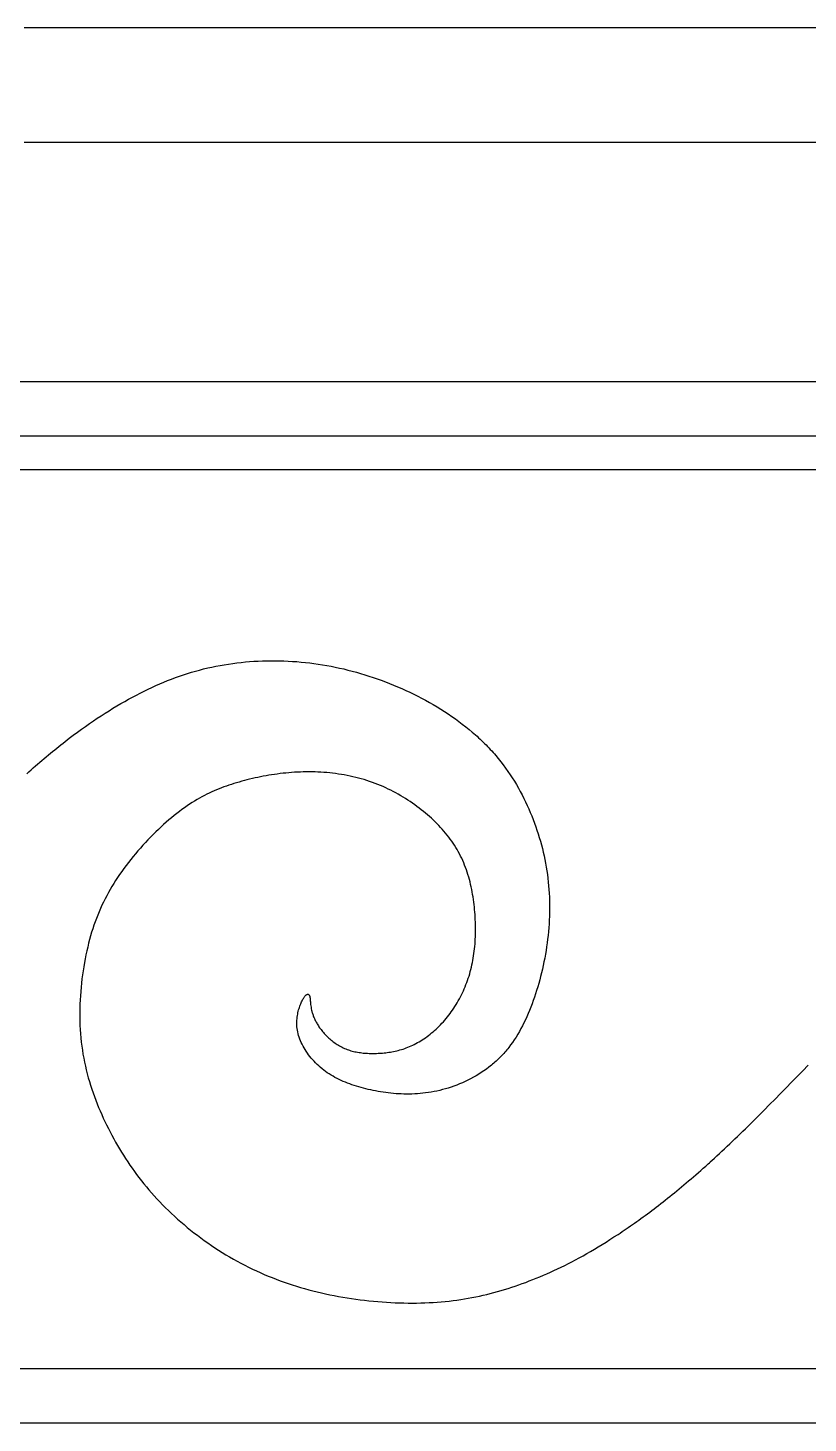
# Model space of a CAD drawing. Extents: x 0 to 279, y 0 to 212.
# Drawn here: x 75.15 to 99.52, y 62.2 to 105.77 of the extents above; entities that cross this region are included whole.
import ezdxf

# ---------------------------------------------------------------- set-up
doc = ezdxf.new("R2010")
doc.units = 0
doc.layers.add('LAYER_1', color=18, linetype='CONTINUOUS')

msp = doc.modelspace()

# ---------------------------------------------------------------- linework, layer by layer
at = {"layer": 'LAYER_1'}
for points in [[(100.155, 105.768), (99.464, 105.768), (98.769, 105.768), (98.069, 105.768), (97.367, 105.768), (96.66, 105.768), (95.95, 105.768), (95.237, 105.768), (94.521, 105.768), (93.801, 105.768), (93.078, 105.768), (92.352, 105.768), (91.623, 105.768), (90.891, 105.768), (90.157, 105.768), (88.68, 105.768), (87.194, 105.768), (85.698, 105.768), (84.195, 105.768), (82.683, 105.768), (81.165, 105.768), (79.641, 105.768), (78.111, 105.768), (76.578, 105.768), (75.04, 105.768)], [(75.04, 102.2), (76.578, 102.2), (78.111, 102.2), (79.641, 102.2), (81.165, 102.2), (82.683, 102.2), (84.195, 102.2), (85.698, 102.2), (87.194, 102.2), (88.68, 102.2), (90.157, 102.2), (90.891, 102.2), (91.623, 102.2), (92.352, 102.2), (93.078, 102.2), (93.801, 102.2), (94.521, 102.2), (95.237, 102.2), (95.95, 102.2), (96.66, 102.2), (97.367, 102.2), (98.069, 102.2), (98.769, 102.2), (99.464, 102.2), (100.155, 102.2)], [(73.754, 94.724), (75.283, 94.724), (76.808, 94.724), (78.329, 94.724), (79.845, 94.724), (81.354, 94.724), (82.857, 94.724), (84.352, 94.724), (85.839, 94.724), (87.317, 94.724), (88.785, 94.724), (89.516, 94.724), (90.243, 94.724), (90.968, 94.724), (91.69, 94.724), (92.408, 94.724), (93.124, 94.724), (93.836, 94.724), (94.546, 94.724), (95.252, 94.724), (95.954, 94.724), (96.653, 94.724), (97.348, 94.724), (98.039, 94.724), (98.727, 94.724), (99.41, 94.724), (100.09, 94.724)], [(100.09, 93.016), (99.41, 93.016), (98.727, 93.016), (98.039, 93.016), (97.348, 93.016), (96.653, 93.016), (95.954, 93.016), (95.252, 93.016), (94.546, 93.016), (93.836, 93.016), (93.124, 93.016), (92.408, 93.016), (91.69, 93.016), (90.968, 93.016), (90.243, 93.016), (89.516, 93.016), (88.785, 93.016), (87.317, 93.016), (85.839, 93.016), (84.352, 93.016), (82.857, 93.016), (81.354, 93.016), (79.845, 93.016), (78.329, 93.016), (76.808, 93.016), (75.283, 93.016), (73.754, 93.016)], [(2.052, 91.977), (133.179, 91.977)], [(75.114, 82.476), (75.183, 82.539), (75.252, 82.6), (75.321, 82.661), (75.389, 82.721), (75.457, 82.781), (75.525, 82.839), (75.592, 82.897), (75.659, 82.954), (75.726, 83.011), (75.792, 83.066), (75.859, 83.121), (75.925, 83.176), (75.99, 83.229), (76.056, 83.282), (76.121, 83.334), (76.186, 83.386), (76.25, 83.437), (76.315, 83.487), (76.379, 83.537), (76.443, 83.586), (76.57, 83.682), (76.697, 83.776), (76.822, 83.868), (76.947, 83.957), (77.072, 84.044), (77.196, 84.128), (77.319, 84.211), (77.442, 84.292), (77.565, 84.371), (77.687, 84.448), (77.81, 84.523), (77.931, 84.596), (78.053, 84.668), (78.175, 84.738), (78.296, 84.806), (78.418, 84.872), (78.539, 84.937), (78.661, 84.999), (78.782, 85.06), (78.904, 85.119), (79.026, 85.177), (79.148, 85.232), (79.27, 85.285), (79.393, 85.337), (79.516, 85.387), (79.639, 85.435), (79.762, 85.481), (79.886, 85.525), (80.011, 85.567), (80.135, 85.608), (80.261, 85.646), (80.387, 85.683), (80.513, 85.717), (80.641, 85.75), (80.769, 85.781), (80.897, 85.81), (81.026, 85.836), (81.156, 85.861), (81.286, 85.884), (81.417, 85.905), (81.548, 85.924), (81.68, 85.941), (81.812, 85.957), (81.945, 85.97), (82.078, 85.981), (82.211, 85.991), (82.344, 85.998), (82.478, 86.004), (82.612, 86.007), (82.746, 86.009), (82.88, 86.009), (83.014, 86.007), (83.148, 86.003), (83.282, 85.997), (83.417, 85.989), (83.551, 85.98), (83.685, 85.968), (83.819, 85.955), (83.953, 85.939), (84.086, 85.922), (84.22, 85.903), (84.353, 85.882), (84.486, 85.86), (84.619, 85.835), (84.752, 85.809), (84.884, 85.78), (85.016, 85.75), (85.148, 85.718), (85.279, 85.684), (85.41, 85.649), (85.541, 85.611), (85.672, 85.572), (85.802, 85.531), (85.931, 85.488), (86.061, 85.444), (86.19, 85.397), (86.318, 85.349), (86.446, 85.299), (86.573, 85.247), (86.7, 85.194), (86.827, 85.139), (86.953, 85.082), (87.078, 85.023), (87.203, 84.963), (87.327, 84.901), (87.449, 84.837), (87.571, 84.772), (87.692, 84.705), (87.812, 84.636), (87.931, 84.566), (88.048, 84.494), (88.164, 84.421), (88.278, 84.346), (88.391, 84.269), (88.502, 84.191), (88.612, 84.112), (88.72, 84.031), (88.825, 83.948), (88.929, 83.865), (89.031, 83.779), (89.131, 83.693), (89.18, 83.649), (89.228, 83.605), (89.276, 83.56), (89.323, 83.515), (89.37, 83.47), (89.416, 83.424), (89.461, 83.379), (89.506, 83.332), (89.55, 83.286), (89.594, 83.239), (89.637, 83.192), (89.679, 83.144), (89.721, 83.096), (89.763, 83.048), (89.843, 82.951), (89.922, 82.853), (89.998, 82.754), (90.072, 82.654), (90.143, 82.552), (90.213, 82.45), (90.28, 82.347), (90.345, 82.243), (90.409, 82.138), (90.47, 82.032), (90.529, 81.925), (90.586, 81.818), (90.641, 81.71), (90.694, 81.601), (90.745, 81.492), (90.794, 81.382), (90.842, 81.271), (90.887, 81.161), (90.931, 81.049), (90.973, 80.937), (91.014, 80.825), (91.052, 80.713), (91.089, 80.6), (91.124, 80.486), (91.158, 80.372), (91.189, 80.258), (91.219, 80.144), (91.247, 80.029), (91.273, 79.914), (91.297, 79.798), (91.32, 79.682), (91.34, 79.566), (91.359, 79.45), (91.376, 79.333), (91.391, 79.216), (91.405, 79.098), (91.416, 78.981), (91.426, 78.863), (91.434, 78.745), (91.44, 78.626), (91.444, 78.507), (91.446, 78.388), (91.446, 78.269), (91.445, 78.15), (91.441, 78.03), (91.436, 77.91), (91.429, 77.791), (91.421, 77.671), (91.41, 77.552), (91.398, 77.432), (91.385, 77.313), (91.369, 77.195), (91.352, 77.076), (91.334, 76.958), (91.314, 76.841), (91.293, 76.724), (91.27, 76.608), (91.246, 76.493), (91.221, 76.378), (91.194, 76.265), (91.166, 76.152), (91.136, 76.04), (91.106, 75.929), (91.074, 75.82), (91.041, 75.711), (91.007, 75.604), (90.972, 75.498), (90.936, 75.394), (90.898, 75.291), (90.859, 75.189), (90.819, 75.089), (90.778, 74.99), (90.736, 74.893), (90.692, 74.797), (90.646, 74.703), (90.6, 74.61), (90.551, 74.519), (90.502, 74.43), (90.45, 74.343), (90.397, 74.257), (90.343, 74.173), (90.287, 74.091), (90.229, 74.011), (90.169, 73.932), (90.139, 73.894), (90.108, 73.856), (90.076, 73.818), (90.045, 73.781), (90.012, 73.745), (89.98, 73.709), (89.946, 73.673), (89.913, 73.638), (89.879, 73.604), (89.844, 73.57), (89.809, 73.536), (89.773, 73.503), (89.737, 73.471), (89.701, 73.439), (89.664, 73.408), (89.626, 73.377), (89.588, 73.347), (89.55, 73.317), (89.473, 73.259), (89.394, 73.203), (89.313, 73.149), (89.232, 73.098), (89.149, 73.048), (89.065, 73), (88.98, 72.955), (88.895, 72.911), (88.808, 72.87), (88.721, 72.831), (88.634, 72.794), (88.546, 72.759), (88.457, 72.726), (88.369, 72.695), (88.28, 72.666), (88.191, 72.64), (88.102, 72.615), (88.014, 72.593), (87.925, 72.572), (87.837, 72.554), (87.75, 72.538), (87.662, 72.524), (87.575, 72.512), (87.489, 72.501), (87.403, 72.493), (87.317, 72.486), (87.232, 72.481), (87.147, 72.477), (87.063, 72.476), (86.979, 72.475), (86.896, 72.477), (86.813, 72.479), (86.73, 72.484), (86.649, 72.489), (86.567, 72.496), (86.486, 72.504), (86.406, 72.513), (86.326, 72.523), (86.247, 72.535), (86.168, 72.547), (86.09, 72.56), (86.012, 72.575), (85.935, 72.59), (85.859, 72.606), (85.783, 72.623), (85.708, 72.64), (85.634, 72.659), (85.56, 72.678), (85.487, 72.699), (85.415, 72.721), (85.344, 72.743), (85.273, 72.767), (85.203, 72.792), (85.135, 72.817), (85.067, 72.844), (85, 72.873), (84.934, 72.902), (84.87, 72.933), (84.806, 72.964), (84.743, 72.997), (84.682, 73.032), (84.621, 73.068), (84.562, 73.105), (84.504, 73.143), (84.447, 73.183), (84.392, 73.225), (84.338, 73.268), (84.285, 73.312), (84.234, 73.357), (84.184, 73.404), (84.135, 73.452), (84.089, 73.501), (84.043, 73.551), (84, 73.602), (83.958, 73.653), (83.918, 73.706), (83.88, 73.759), (83.843, 73.812), (83.809, 73.866), (83.776, 73.921), (83.746, 73.975), (83.717, 74.03), (83.691, 74.086), (83.667, 74.141), (83.645, 74.196), (83.625, 74.251), (83.608, 74.306), (83.593, 74.361), (83.58, 74.416), (83.57, 74.47), (83.562, 74.523), (83.556, 74.576), (83.553, 74.629), (83.551, 74.68), (83.552, 74.731), (83.554, 74.781), (83.558, 74.831), (83.563, 74.879), (83.57, 74.926), (83.578, 74.972), (83.587, 75.017), (83.597, 75.061), (83.608, 75.103), (83.62, 75.144), (83.633, 75.183), (83.646, 75.221), (83.659, 75.257), (83.673, 75.291), (83.687, 75.324), (83.701, 75.355), (83.715, 75.384), (83.729, 75.411), (83.742, 75.435), (83.755, 75.458), (83.768, 75.479), (83.781, 75.498), (83.793, 75.515), (83.804, 75.53), (83.816, 75.543), (83.827, 75.555), (83.837, 75.565), (83.848, 75.573), (83.857, 75.58), (83.867, 75.585), (83.876, 75.589), (83.884, 75.591), (83.893, 75.592), (83.9, 75.592), (83.908, 75.591), (83.914, 75.588), (83.921, 75.584), (83.927, 75.579), (83.932, 75.574), (83.937, 75.567), (83.942, 75.559), (83.946, 75.55), (83.95, 75.541), (83.953, 75.531), (83.956, 75.52), (83.959, 75.508), (83.961, 75.496), (83.963, 75.483), (83.965, 75.469), (83.966, 75.454), (83.968, 75.439), (83.969, 75.423), (83.972, 75.389), (83.975, 75.353), (83.978, 75.315), (83.982, 75.275), (83.987, 75.232), (83.994, 75.188), (83.998, 75.165), (84.002, 75.142), (84.012, 75.094), (84.018, 75.069), (84.025, 75.045), (84.032, 75.019), (84.039, 74.994), (84.048, 74.968), (84.057, 74.942), (84.066, 74.915), (84.077, 74.888), (84.088, 74.861), (84.1, 74.834), (84.112, 74.806), (84.126, 74.779), (84.14, 74.75), (84.155, 74.722), (84.171, 74.694), (84.187, 74.665), (84.205, 74.636), (84.224, 74.607), (84.243, 74.578), (84.263, 74.548), (84.285, 74.519), (84.307, 74.489), (84.331, 74.459), (84.355, 74.43), (84.38, 74.4), (84.406, 74.37), (84.433, 74.341), (84.461, 74.312), (84.49, 74.283), (84.519, 74.255), (84.549, 74.227), (84.58, 74.199), (84.612, 74.172), (84.644, 74.145), (84.678, 74.119), (84.711, 74.094), (84.746, 74.069), (84.781, 74.045), (84.816, 74.022), (84.852, 73.999), (84.889, 73.978), (84.926, 73.957), (84.964, 73.938), (85.002, 73.919), (85.041, 73.902), (85.08, 73.886), (85.119, 73.871), (85.16, 73.856), (85.2, 73.843), (85.241, 73.831), (85.282, 73.819), (85.324, 73.809), (85.366, 73.799), (85.408, 73.791), (85.451, 73.783), (85.495, 73.776), (85.538, 73.77), (85.582, 73.764), (85.626, 73.759), (85.671, 73.756), (85.716, 73.752), (85.761, 73.75), (85.807, 73.748), (85.853, 73.746), (85.946, 73.746), (86.04, 73.747), (86.087, 73.749), (86.134, 73.751), (86.182, 73.754), (86.23, 73.758), (86.279, 73.762), (86.327, 73.767), (86.376, 73.773), (86.425, 73.78), (86.474, 73.787), (86.523, 73.796), (86.572, 73.805), (86.621, 73.816), (86.671, 73.827), (86.721, 73.84), (86.77, 73.853), (86.82, 73.868), (86.87, 73.883), (86.92, 73.9), (86.97, 73.918), (87.02, 73.938), (87.07, 73.958), (87.121, 73.98), (87.171, 74.004), (87.221, 74.028), (87.271, 74.054), (87.321, 74.082), (87.371, 74.11), (87.421, 74.14), (87.47, 74.171), (87.519, 74.204), (87.569, 74.237), (87.617, 74.272), (87.666, 74.308), (87.714, 74.346), (87.762, 74.384), (87.809, 74.424), (87.856, 74.465), (87.903, 74.507), (87.949, 74.55), (87.994, 74.595), (88.039, 74.64), (88.084, 74.687), (88.127, 74.735), (88.171, 74.784), (88.213, 74.834), (88.255, 74.885), (88.296, 74.937), (88.336, 74.99), (88.375, 75.044), (88.414, 75.099), (88.452, 75.155), (88.489, 75.213), (88.525, 75.271), (88.56, 75.329), (88.594, 75.389), (88.628, 75.45), (88.66, 75.511), (88.692, 75.573), (88.722, 75.636), (88.752, 75.7), (88.78, 75.764), (88.808, 75.829), (88.834, 75.895), (88.86, 75.961), (88.884, 76.028), (88.907, 76.095), (88.929, 76.163), (88.95, 76.232), (88.969, 76.301), (88.988, 76.37), (89.005, 76.44), (89.021, 76.51), (89.036, 76.581), (89.05, 76.652), (89.062, 76.724), (89.074, 76.796), (89.084, 76.869), (89.094, 76.942), (89.102, 77.015), (89.109, 77.089), (89.116, 77.163), (89.121, 77.237), (89.125, 77.312), (89.128, 77.388), (89.131, 77.463), (89.132, 77.539), (89.132, 77.615), (89.132, 77.692), (89.13, 77.769), (89.128, 77.846), (89.125, 77.924), (89.121, 78.002), (89.116, 78.08), (89.11, 78.158), (89.103, 78.237), (89.095, 78.316), (89.087, 78.394), (89.077, 78.473), (89.066, 78.552), (89.054, 78.631), (89.042, 78.709), (89.028, 78.788), (89.012, 78.866), (88.996, 78.944), (88.979, 79.022), (88.96, 79.099), (88.94, 79.176), (88.919, 79.252), (88.896, 79.328), (88.872, 79.403), (88.847, 79.478), (88.821, 79.552), (88.793, 79.625), (88.763, 79.697), (88.732, 79.769), (88.7, 79.839), (88.666, 79.909), (88.63, 79.978), (88.594, 80.046), (88.555, 80.114), (88.516, 80.18), (88.474, 80.246), (88.432, 80.311), (88.388, 80.375), (88.343, 80.438), (88.296, 80.501), (88.248, 80.563), (88.198, 80.624), (88.147, 80.684), (88.095, 80.744), (88.042, 80.803), (87.987, 80.861), (87.931, 80.919), (87.874, 80.976), (87.815, 81.032), (87.756, 81.088), (87.695, 81.143), (87.632, 81.197), (87.569, 81.251), (87.504, 81.304), (87.438, 81.357), (87.371, 81.409), (87.303, 81.46), (87.234, 81.51), (87.164, 81.56), (87.092, 81.608), (87.02, 81.656), (86.947, 81.703), (86.872, 81.749), (86.797, 81.794), (86.721, 81.838), (86.643, 81.881), (86.565, 81.922), (86.486, 81.963), (86.406, 82.002), (86.326, 82.04), (86.244, 82.077), (86.162, 82.112), (86.079, 82.146), (85.995, 82.179), (85.91, 82.21), (85.825, 82.24), (85.739, 82.268), (85.653, 82.295), (85.565, 82.32), (85.478, 82.344), (85.389, 82.366), (85.301, 82.387), (85.212, 82.407), (85.122, 82.425), (85.032, 82.441), (84.942, 82.457), (84.851, 82.47), (84.76, 82.483), (84.669, 82.494), (84.578, 82.504), (84.486, 82.513), (84.395, 82.52), (84.303, 82.526), (84.211, 82.531), (84.12, 82.534), (84.028, 82.536), (83.936, 82.537), (83.845, 82.537), (83.753, 82.535), (83.662, 82.533), (83.571, 82.529), (83.48, 82.524), (83.39, 82.518), (83.299, 82.51), (83.209, 82.502), (83.12, 82.493), (83.03, 82.482), (82.941, 82.471), (82.853, 82.459), (82.765, 82.445), (82.677, 82.431), (82.59, 82.416), (82.503, 82.4), (82.417, 82.383), (82.331, 82.365), (82.246, 82.347), (82.162, 82.327), (82.078, 82.307), (81.994, 82.287), (81.912, 82.265), (81.83, 82.243), (81.749, 82.22), (81.668, 82.197), (81.589, 82.173), (81.51, 82.148), (81.431, 82.122), (81.353, 82.095), (81.276, 82.068), (81.198, 82.039), (81.121, 82.009), (81.045, 81.978), (80.968, 81.945), (80.892, 81.911), (80.816, 81.875), (80.74, 81.838), (80.663, 81.799), (80.587, 81.759), (80.51, 81.716), (80.434, 81.672), (80.356, 81.626), (80.279, 81.577), (80.201, 81.527), (80.123, 81.474), (80.044, 81.419), (79.964, 81.361), (79.884, 81.301), (79.803, 81.239), (79.721, 81.174), (79.639, 81.107), (79.557, 81.037), (79.475, 80.966), (79.392, 80.892), (79.31, 80.817), (79.227, 80.74), (79.145, 80.661), (79.063, 80.581), (78.982, 80.499), (78.901, 80.415), (78.821, 80.33), (78.742, 80.244), (78.664, 80.157), (78.586, 80.069), (78.51, 79.98), (78.435, 79.89), (78.362, 79.799), (78.29, 79.708), (78.219, 79.616), (78.15, 79.523), (78.083, 79.43), (78.018, 79.337), (77.955, 79.244), (77.893, 79.149), (77.834, 79.055), (77.776, 78.96), (77.72, 78.864), (77.666, 78.767), (77.613, 78.67), (77.562, 78.572), (77.513, 78.473), (77.465, 78.372), (77.42, 78.271), (77.375, 78.169), (77.333, 78.065), (77.292, 77.96), (77.252, 77.854), (77.214, 77.746), (77.178, 77.637), (77.143, 77.527), (77.11, 77.414), (77.078, 77.301), (77.048, 77.185), (77.019, 77.067), (76.991, 76.948), (76.965, 76.827), (76.94, 76.704), (76.917, 76.58), (76.895, 76.454), (76.875, 76.327), (76.857, 76.199), (76.84, 76.07), (76.825, 75.94), (76.812, 75.81), (76.801, 75.678), (76.791, 75.547), (76.784, 75.415), (76.778, 75.282), (76.774, 75.15), (76.772, 75.017), (76.773, 74.885), (76.775, 74.753), (76.779, 74.621), (76.786, 74.49), (76.795, 74.36), (76.806, 74.23), (76.819, 74.101), (76.835, 73.974), (76.853, 73.847), (76.873, 73.721), (76.896, 73.597), (76.92, 73.473), (76.947, 73.35), (76.976, 73.229), (77.006, 73.108), (77.039, 72.988), (77.073, 72.869), (77.109, 72.751), (77.147, 72.634), (77.187, 72.518), (77.228, 72.403), (77.271, 72.288), (77.316, 72.175), (77.362, 72.062), (77.409, 71.95), (77.458, 71.839), (77.508, 71.729), (77.56, 71.619), (77.612, 71.511), (77.666, 71.403), (77.721, 71.295), (77.777, 71.189), (77.835, 71.083), (77.893, 70.978), (77.953, 70.873), (78.013, 70.769), (78.076, 70.666), (78.139, 70.564), (78.204, 70.462), (78.27, 70.361), (78.337, 70.261), (78.406, 70.162), (78.477, 70.063), (78.549, 69.964), (78.622, 69.867), (78.697, 69.77), (78.774, 69.674), (78.852, 69.578), (78.932, 69.484), (79.014, 69.389), (79.097, 69.296), (79.183, 69.203), (79.269, 69.111), (79.358, 69.019), (79.449, 68.928), (79.541, 68.838), (79.635, 68.749), (79.731, 68.66), (79.829, 68.573), (79.928, 68.486), (80.028, 68.4), (80.13, 68.315), (80.234, 68.231), (80.339, 68.148), (80.445, 68.067), (80.552, 67.986), (80.661, 67.907), (80.771, 67.829), (80.882, 67.753), (80.994, 67.678), (81.108, 67.604), (81.222, 67.532), (81.337, 67.461), (81.453, 67.392), (81.57, 67.325), (81.688, 67.259), (81.806, 67.195), (81.925, 67.132), (82.045, 67.072), (82.165, 67.013), (82.287, 66.956), (82.408, 66.901), (82.531, 66.847), (82.654, 66.795), (82.778, 66.745), (82.903, 66.697), (83.028, 66.65), (83.154, 66.604), (83.28, 66.561), (83.408, 66.519), (83.536, 66.478), (83.664, 66.439), (83.793, 66.402), (83.923, 66.366), (84.054, 66.332), (84.185, 66.299), (84.317, 66.268), (84.449, 66.238), (84.583, 66.21), (84.716, 66.183), (84.851, 66.158), (84.986, 66.134), (85.122, 66.112), (85.258, 66.091), (85.394, 66.071), (85.531, 66.053), (85.667, 66.036), (85.804, 66.021), (85.941, 66.008), (86.078, 65.995), (86.215, 65.985), (86.351, 65.975), (86.487, 65.967), (86.622, 65.961), (86.758, 65.956), (86.892, 65.953), (87.026, 65.951), (87.159, 65.95), (87.291, 65.951), (87.422, 65.954), (87.552, 65.958), (87.681, 65.964), (87.809, 65.971), (87.936, 65.979), (88.061, 65.989), (88.185, 66.001), (88.308, 66.014), (88.43, 66.028), (88.55, 66.044), (88.67, 66.062), (88.788, 66.08), (88.906, 66.101), (89.022, 66.122), (89.138, 66.145), (89.253, 66.169), (89.368, 66.195), (89.481, 66.221), (89.594, 66.25), (89.707, 66.279), (89.818, 66.31), (89.93, 66.342), (90.041, 66.375), (90.152, 66.409), (90.262, 66.445), (90.372, 66.481), (90.482, 66.519), (90.592, 66.558), (90.701, 66.598), (90.811, 66.64), (90.92, 66.682), (91.03, 66.726), (91.14, 66.771), (91.25, 66.818), (91.36, 66.866), (91.471, 66.915), (91.582, 66.966), (91.693, 67.018), (91.805, 67.072), (91.917, 67.127), (92.031, 67.184), (92.144, 67.243), (92.259, 67.304), (92.374, 67.366), (92.49, 67.43), (92.607, 67.496), (92.725, 67.564), (92.844, 67.634), (92.964, 67.706), (93.085, 67.78), (93.208, 67.856), (93.331, 67.934), (93.456, 68.014), (93.582, 68.096), (93.646, 68.138), (93.71, 68.181), (93.774, 68.224), (93.839, 68.268), (93.904, 68.313), (93.969, 68.358), (94.034, 68.403), (94.1, 68.449), (94.167, 68.496), (94.233, 68.544), (94.3, 68.592), (94.367, 68.641), (94.435, 68.69), (94.503, 68.74), (94.571, 68.791), (94.64, 68.843), (94.709, 68.895), (94.779, 68.948), (94.848, 69.001), (94.918, 69.056), (94.989, 69.11), (95.06, 69.166), (95.131, 69.223), (95.203, 69.28), (95.274, 69.338), (95.347, 69.396), (95.419, 69.456), (95.493, 69.516), (95.566, 69.577), (95.64, 69.638), (95.714, 69.701), (95.788, 69.764), (95.863, 69.828), (95.939, 69.893), (96.014, 69.958), (96.091, 70.025), (96.167, 70.092), (96.244, 70.16), (96.321, 70.229), (96.399, 70.299), (96.438, 70.334), (96.457, 70.352), (96.467, 70.361), (96.47, 70.363), (96.471, 70.364), (96.473, 70.366), (96.513, 70.402), (96.591, 70.474), (96.67, 70.547), (96.75, 70.62), (96.829, 70.694), (96.91, 70.769), (96.99, 70.845), (97.071, 70.922), (97.152, 70.999), (97.233, 71.077), (97.315, 71.156), (97.397, 71.235), (97.48, 71.315), (97.562, 71.396), (97.645, 71.477), (97.812, 71.641), (97.98, 71.808), (98.148, 71.976), (98.318, 72.146), (98.488, 72.319), (98.66, 72.492), (98.831, 72.668), (99.004, 72.844), (99.177, 73.022), (99.35, 73.201), (99.524, 73.38)], [(75.114, 82.476), (75.183, 82.539), (75.252, 82.6), (75.321, 82.661), (75.389, 82.721), (75.457, 82.781), (75.525, 82.839), (75.592, 82.897), (75.659, 82.954), (75.726, 83.011), (75.792, 83.066), (75.859, 83.121), (75.925, 83.176), (75.99, 83.229), (76.056, 83.282), (76.121, 83.334), (76.186, 83.386), (76.25, 83.437), (76.315, 83.487), (76.379, 83.537), (76.443, 83.586), (76.57, 83.682), (76.697, 83.776), (76.822, 83.868), (76.947, 83.957), (77.072, 84.044), (77.196, 84.128), (77.319, 84.211), (77.442, 84.292), (77.565, 84.371), (77.687, 84.448), (77.81, 84.523), (77.931, 84.596), (78.053, 84.668), (78.175, 84.738), (78.296, 84.806), (78.418, 84.872), (78.539, 84.937), (78.661, 84.999), (78.782, 85.06), (78.904, 85.119), (79.026, 85.177), (79.148, 85.232), (79.27, 85.285), (79.393, 85.337), (79.516, 85.387), (79.639, 85.435), (79.762, 85.481), (79.886, 85.525), (80.011, 85.567), (80.135, 85.608), (80.261, 85.646), (80.387, 85.683), (80.513, 85.717), (80.641, 85.75), (80.769, 85.781), (80.897, 85.81), (81.026, 85.836), (81.156, 85.861), (81.286, 85.884), (81.417, 85.905), (81.548, 85.924), (81.68, 85.941), (81.812, 85.957), (81.945, 85.97), (82.078, 85.981), (82.211, 85.991), (82.344, 85.998), (82.478, 86.004), (82.612, 86.007), (82.746, 86.009), (82.88, 86.009), (83.014, 86.007), (83.148, 86.003), (83.282, 85.997), (83.417, 85.989), (83.551, 85.98), (83.685, 85.968), (83.819, 85.955), (83.953, 85.939), (84.086, 85.922), (84.22, 85.903), (84.353, 85.882), (84.486, 85.86), (84.619, 85.835), (84.752, 85.809), (84.884, 85.78), (85.016, 85.75), (85.148, 85.718), (85.279, 85.684), (85.41, 85.649), (85.541, 85.611), (85.672, 85.572), (85.802, 85.531), (85.931, 85.488), (86.061, 85.444), (86.19, 85.397), (86.318, 85.349), (86.446, 85.299), (86.573, 85.247), (86.7, 85.194), (86.827, 85.139), (86.953, 85.082), (87.078, 85.023), (87.203, 84.963), (87.327, 84.901), (87.449, 84.837), (87.571, 84.772), (87.692, 84.705), (87.812, 84.636), (87.931, 84.566), (88.048, 84.494), (88.164, 84.421), (88.278, 84.346), (88.391, 84.269), (88.502, 84.191), (88.612, 84.112), (88.72, 84.031), (88.825, 83.948), (88.929, 83.865), (89.031, 83.779), (89.131, 83.693), (89.18, 83.649), (89.228, 83.605), (89.276, 83.56), (89.323, 83.515), (89.37, 83.47), (89.416, 83.424), (89.461, 83.379), (89.506, 83.332), (89.55, 83.286), (89.594, 83.239), (89.637, 83.192), (89.679, 83.144), (89.721, 83.096), (89.763, 83.048), (89.843, 82.951), (89.922, 82.853), (89.998, 82.754), (90.072, 82.654), (90.143, 82.552), (90.213, 82.45), (90.28, 82.347), (90.345, 82.243), (90.409, 82.138), (90.47, 82.032), (90.529, 81.925), (90.586, 81.818), (90.641, 81.71), (90.694, 81.601), (90.745, 81.492), (90.794, 81.382), (90.842, 81.271), (90.887, 81.161), (90.931, 81.049), (90.973, 80.937), (91.014, 80.825), (91.052, 80.713), (91.089, 80.6), (91.124, 80.486), (91.158, 80.372), (91.189, 80.258), (91.219, 80.144), (91.247, 80.029), (91.273, 79.914), (91.297, 79.798), (91.32, 79.682), (91.34, 79.566), (91.359, 79.45), (91.376, 79.333), (91.391, 79.216), (91.405, 79.098), (91.416, 78.981), (91.426, 78.863), (91.434, 78.745), (91.44, 78.626), (91.444, 78.507), (91.446, 78.388), (91.446, 78.269), (91.445, 78.15), (91.441, 78.03), (91.436, 77.91), (91.429, 77.791), (91.421, 77.671), (91.41, 77.552), (91.398, 77.432), (91.385, 77.313), (91.369, 77.195), (91.352, 77.076), (91.334, 76.958), (91.314, 76.841), (91.293, 76.724), (91.27, 76.608), (91.246, 76.493), (91.221, 76.378), (91.194, 76.265), (91.166, 76.152), (91.136, 76.04), (91.106, 75.929), (91.074, 75.82), (91.041, 75.711), (91.007, 75.604), (90.972, 75.498), (90.936, 75.394), (90.898, 75.291), (90.859, 75.189), (90.819, 75.089), (90.778, 74.99), (90.736, 74.893), (90.692, 74.797), (90.646, 74.703), (90.6, 74.61), (90.551, 74.519), (90.502, 74.43), (90.45, 74.343), (90.397, 74.257), (90.343, 74.173), (90.287, 74.091), (90.229, 74.011), (90.169, 73.932), (90.139, 73.894), (90.108, 73.856), (90.076, 73.818), (90.045, 73.781), (90.012, 73.745), (89.98, 73.709), (89.946, 73.673), (89.913, 73.638), (89.879, 73.604), (89.844, 73.57), (89.809, 73.536), (89.773, 73.503), (89.737, 73.471), (89.701, 73.439), (89.664, 73.408), (89.626, 73.377), (89.588, 73.347), (89.55, 73.317), (89.473, 73.259), (89.394, 73.203), (89.313, 73.149), (89.232, 73.098), (89.149, 73.048), (89.065, 73), (88.98, 72.955), (88.895, 72.911), (88.808, 72.87), (88.721, 72.831), (88.634, 72.794), (88.546, 72.759), (88.457, 72.726), (88.369, 72.695), (88.28, 72.666), (88.191, 72.64), (88.102, 72.615), (88.014, 72.593), (87.925, 72.572), (87.837, 72.554), (87.75, 72.538), (87.662, 72.524), (87.575, 72.512), (87.489, 72.501), (87.403, 72.493), (87.317, 72.486), (87.232, 72.481), (87.147, 72.477), (87.063, 72.476), (86.979, 72.475), (86.896, 72.477), (86.813, 72.479), (86.73, 72.484), (86.649, 72.489), (86.567, 72.496), (86.486, 72.504), (86.406, 72.513), (86.326, 72.523), (86.247, 72.535), (86.168, 72.547), (86.09, 72.56), (86.012, 72.575), (85.935, 72.59), (85.859, 72.606), (85.783, 72.623), (85.708, 72.64), (85.634, 72.659), (85.56, 72.678), (85.487, 72.699), (85.415, 72.721), (85.344, 72.743), (85.273, 72.767), (85.203, 72.792), (85.135, 72.817), (85.067, 72.844), (85, 72.873), (84.934, 72.902), (84.87, 72.933), (84.806, 72.964), (84.743, 72.997), (84.682, 73.032), (84.621, 73.068), (84.562, 73.105), (84.504, 73.143), (84.447, 73.183), (84.392, 73.225), (84.338, 73.268), (84.285, 73.312), (84.234, 73.357), (84.184, 73.404), (84.135, 73.452), (84.089, 73.501), (84.043, 73.551), (84, 73.602), (83.958, 73.653), (83.918, 73.706), (83.88, 73.759), (83.843, 73.812), (83.809, 73.866), (83.776, 73.921), (83.746, 73.975), (83.717, 74.03), (83.691, 74.086), (83.667, 74.141), (83.645, 74.196), (83.625, 74.251), (83.608, 74.306), (83.593, 74.361), (83.58, 74.416), (83.57, 74.47), (83.562, 74.523), (83.556, 74.576), (83.553, 74.629), (83.551, 74.68), (83.552, 74.731), (83.554, 74.781), (83.558, 74.831), (83.563, 74.879), (83.57, 74.926), (83.578, 74.972), (83.587, 75.017), (83.597, 75.061), (83.608, 75.103), (83.62, 75.144), (83.633, 75.183), (83.646, 75.221), (83.659, 75.257), (83.673, 75.291), (83.687, 75.324), (83.701, 75.355), (83.715, 75.384), (83.729, 75.411), (83.742, 75.435), (83.755, 75.458), (83.768, 75.479), (83.781, 75.498), (83.793, 75.515), (83.804, 75.53), (83.816, 75.543), (83.827, 75.555), (83.837, 75.565), (83.848, 75.573), (83.857, 75.58), (83.867, 75.585), (83.876, 75.589), (83.884, 75.591), (83.893, 75.592), (83.9, 75.592), (83.908, 75.591), (83.914, 75.588), (83.921, 75.584), (83.927, 75.579), (83.932, 75.574), (83.937, 75.567), (83.942, 75.559), (83.946, 75.55), (83.95, 75.541), (83.953, 75.531), (83.956, 75.52), (83.959, 75.508), (83.961, 75.496), (83.963, 75.483), (83.965, 75.469), (83.966, 75.454), (83.968, 75.439), (83.969, 75.423), (83.972, 75.389), (83.975, 75.353), (83.978, 75.315), (83.982, 75.275), (83.987, 75.232), (83.994, 75.188), (83.998, 75.165), (84.002, 75.142), (84.012, 75.094), (84.018, 75.069), (84.025, 75.045), (84.032, 75.019), (84.039, 74.994), (84.048, 74.968), (84.057, 74.942), (84.066, 74.915), (84.077, 74.888), (84.088, 74.861), (84.1, 74.834), (84.112, 74.806), (84.126, 74.779), (84.14, 74.75), (84.155, 74.722), (84.171, 74.694), (84.187, 74.665), (84.205, 74.636), (84.224, 74.607), (84.243, 74.578), (84.263, 74.548), (84.285, 74.519), (84.307, 74.489), (84.331, 74.459), (84.355, 74.43), (84.38, 74.4), (84.406, 74.37), (84.433, 74.341), (84.461, 74.312), (84.49, 74.283), (84.519, 74.255), (84.549, 74.227), (84.58, 74.199), (84.612, 74.172), (84.644, 74.145), (84.678, 74.119), (84.711, 74.094), (84.746, 74.069), (84.781, 74.045), (84.816, 74.022), (84.852, 73.999), (84.889, 73.978), (84.926, 73.957), (84.964, 73.938), (85.002, 73.919), (85.041, 73.902), (85.08, 73.886), (85.119, 73.871), (85.16, 73.856), (85.2, 73.843), (85.241, 73.831), (85.282, 73.819), (85.324, 73.809), (85.366, 73.799), (85.408, 73.791), (85.451, 73.783), (85.495, 73.776), (85.538, 73.77), (85.582, 73.764), (85.626, 73.759), (85.671, 73.756), (85.716, 73.752), (85.761, 73.75), (85.807, 73.748), (85.853, 73.746), (85.946, 73.746), (86.04, 73.747), (86.087, 73.749), (86.134, 73.751), (86.182, 73.754), (86.23, 73.758), (86.279, 73.762), (86.327, 73.767), (86.376, 73.773), (86.425, 73.78), (86.474, 73.787), (86.523, 73.796), (86.572, 73.805), (86.621, 73.816), (86.671, 73.827), (86.721, 73.84), (86.77, 73.853), (86.82, 73.868), (86.87, 73.883), (86.92, 73.9), (86.97, 73.918), (87.02, 73.938), (87.07, 73.958), (87.121, 73.98), (87.171, 74.004), (87.221, 74.028), (87.271, 74.054), (87.321, 74.082), (87.371, 74.11), (87.421, 74.14), (87.47, 74.171), (87.519, 74.204), (87.569, 74.237), (87.617, 74.272), (87.666, 74.308), (87.714, 74.346), (87.762, 74.384), (87.809, 74.424), (87.856, 74.465), (87.903, 74.507), (87.949, 74.55), (87.994, 74.595), (88.039, 74.64), (88.084, 74.687), (88.127, 74.735), (88.171, 74.784), (88.213, 74.834), (88.255, 74.885), (88.296, 74.937), (88.336, 74.99), (88.375, 75.044), (88.414, 75.099), (88.452, 75.155), (88.489, 75.213), (88.525, 75.271), (88.56, 75.329), (88.594, 75.389), (88.628, 75.45), (88.66, 75.511), (88.692, 75.573), (88.722, 75.636), (88.752, 75.7), (88.78, 75.764), (88.808, 75.829), (88.834, 75.895), (88.86, 75.961), (88.884, 76.028), (88.907, 76.095), (88.929, 76.163), (88.95, 76.232), (88.969, 76.301), (88.988, 76.37), (89.005, 76.44), (89.021, 76.51), (89.036, 76.581), (89.05, 76.652), (89.062, 76.724), (89.074, 76.796), (89.084, 76.869), (89.094, 76.942), (89.102, 77.015), (89.109, 77.089), (89.116, 77.163), (89.121, 77.237), (89.125, 77.312), (89.128, 77.388), (89.131, 77.463), (89.132, 77.539), (89.132, 77.615), (89.132, 77.692), (89.13, 77.769), (89.128, 77.846), (89.125, 77.924), (89.121, 78.002), (89.116, 78.08), (89.11, 78.158), (89.103, 78.237), (89.095, 78.316), (89.087, 78.394), (89.077, 78.473), (89.066, 78.552), (89.054, 78.631), (89.042, 78.709), (89.028, 78.788), (89.012, 78.866), (88.996, 78.944), (88.979, 79.022), (88.96, 79.099), (88.94, 79.176), (88.919, 79.252), (88.896, 79.328), (88.872, 79.403), (88.847, 79.478), (88.821, 79.552), (88.793, 79.625), (88.763, 79.697), (88.732, 79.769), (88.7, 79.839), (88.666, 79.909), (88.63, 79.978), (88.594, 80.046), (88.555, 80.114), (88.516, 80.18), (88.474, 80.246), (88.432, 80.311), (88.388, 80.375), (88.343, 80.438), (88.296, 80.501), (88.248, 80.563), (88.198, 80.624), (88.147, 80.684), (88.095, 80.744), (88.042, 80.803), (87.987, 80.861), (87.931, 80.919), (87.874, 80.976), (87.815, 81.032), (87.756, 81.088), (87.695, 81.143), (87.632, 81.197), (87.569, 81.251), (87.504, 81.304), (87.438, 81.357), (87.371, 81.409), (87.303, 81.46), (87.234, 81.51), (87.164, 81.56), (87.092, 81.608), (87.02, 81.656), (86.947, 81.703), (86.872, 81.749), (86.797, 81.794), (86.721, 81.838), (86.643, 81.881), (86.565, 81.922), (86.486, 81.963), (86.406, 82.002), (86.326, 82.04), (86.244, 82.077), (86.162, 82.112), (86.079, 82.146), (85.995, 82.179), (85.91, 82.21), (85.825, 82.24), (85.739, 82.268), (85.653, 82.295), (85.565, 82.32), (85.478, 82.344), (85.389, 82.366), (85.301, 82.387), (85.212, 82.407), (85.122, 82.425), (85.032, 82.441), (84.942, 82.457), (84.851, 82.47), (84.76, 82.483), (84.669, 82.494), (84.578, 82.504), (84.486, 82.513), (84.395, 82.52), (84.303, 82.526), (84.211, 82.531), (84.12, 82.534), (84.028, 82.536), (83.936, 82.537), (83.845, 82.537), (83.753, 82.535), (83.662, 82.533), (83.571, 82.529), (83.48, 82.524), (83.39, 82.518), (83.299, 82.51), (83.209, 82.502), (83.12, 82.493), (83.03, 82.482), (82.941, 82.471), (82.853, 82.459), (82.765, 82.445), (82.677, 82.431), (82.59, 82.416), (82.503, 82.4), (82.417, 82.383), (82.331, 82.365), (82.246, 82.347), (82.162, 82.327), (82.078, 82.307), (81.994, 82.287), (81.912, 82.265), (81.83, 82.243), (81.749, 82.22), (81.668, 82.197), (81.589, 82.173), (81.51, 82.148), (81.431, 82.122), (81.353, 82.095), (81.276, 82.068), (81.198, 82.039), (81.121, 82.009), (81.045, 81.978), (80.968, 81.945), (80.892, 81.911), (80.816, 81.875), (80.74, 81.838), (80.663, 81.799), (80.587, 81.759), (80.51, 81.716), (80.434, 81.672), (80.356, 81.626), (80.279, 81.577), (80.201, 81.527), (80.123, 81.474), (80.044, 81.419), (79.964, 81.361), (79.884, 81.301), (79.803, 81.239), (79.721, 81.174), (79.639, 81.107), (79.557, 81.037), (79.475, 80.966), (79.392, 80.892), (79.31, 80.817), (79.227, 80.74), (79.145, 80.661), (79.063, 80.581), (78.982, 80.499), (78.901, 80.415), (78.821, 80.33), (78.742, 80.244), (78.664, 80.157), (78.586, 80.069), (78.51, 79.98), (78.435, 79.89), (78.362, 79.799), (78.29, 79.708), (78.219, 79.616), (78.15, 79.523), (78.083, 79.43), (78.018, 79.337), (77.955, 79.244), (77.893, 79.149), (77.834, 79.055), (77.776, 78.96), (77.72, 78.864), (77.666, 78.767), (77.613, 78.67), (77.562, 78.572), (77.513, 78.473), (77.465, 78.372), (77.42, 78.271), (77.375, 78.169), (77.333, 78.065), (77.292, 77.96), (77.252, 77.854), (77.214, 77.746), (77.178, 77.637), (77.143, 77.527), (77.11, 77.414), (77.078, 77.301), (77.048, 77.185), (77.019, 77.067), (76.991, 76.948), (76.965, 76.827), (76.94, 76.704), (76.917, 76.58), (76.895, 76.454), (76.875, 76.327), (76.857, 76.199), (76.84, 76.07), (76.825, 75.94), (76.812, 75.81), (76.801, 75.678), (76.791, 75.547), (76.784, 75.415), (76.778, 75.282), (76.774, 75.15), (76.772, 75.017), (76.773, 74.885), (76.775, 74.753), (76.779, 74.621), (76.786, 74.49), (76.795, 74.36), (76.806, 74.23), (76.819, 74.101), (76.835, 73.974), (76.853, 73.847), (76.873, 73.721), (76.896, 73.597), (76.92, 73.473), (76.947, 73.35), (76.976, 73.229), (77.006, 73.108), (77.039, 72.988), (77.073, 72.869), (77.109, 72.751), (77.147, 72.634), (77.187, 72.518), (77.228, 72.403), (77.271, 72.288), (77.316, 72.175), (77.362, 72.062), (77.409, 71.95), (77.458, 71.839), (77.508, 71.729), (77.56, 71.619), (77.612, 71.511), (77.666, 71.403), (77.721, 71.295), (77.777, 71.189), (77.835, 71.083), (77.893, 70.978), (77.953, 70.873), (78.013, 70.769), (78.076, 70.666), (78.139, 70.564), (78.204, 70.462), (78.27, 70.361), (78.337, 70.261), (78.406, 70.162), (78.477, 70.063), (78.549, 69.964), (78.622, 69.867), (78.697, 69.77), (78.774, 69.674), (78.852, 69.578), (78.932, 69.484), (79.014, 69.389), (79.097, 69.296), (79.183, 69.203), (79.269, 69.111), (79.358, 69.019), (79.449, 68.928), (79.541, 68.838), (79.635, 68.749), (79.731, 68.66), (79.829, 68.573), (79.928, 68.486), (80.028, 68.4), (80.13, 68.315), (80.234, 68.231), (80.339, 68.148), (80.445, 68.067), (80.552, 67.986), (80.661, 67.907), (80.771, 67.829), (80.882, 67.753), (80.994, 67.678), (81.108, 67.604), (81.222, 67.532), (81.337, 67.461), (81.453, 67.392), (81.57, 67.325), (81.688, 67.259), (81.806, 67.195), (81.925, 67.132), (82.045, 67.072), (82.165, 67.013), (82.287, 66.956), (82.408, 66.901), (82.531, 66.847), (82.654, 66.795), (82.778, 66.745), (82.903, 66.697), (83.028, 66.65), (83.154, 66.604), (83.28, 66.561), (83.408, 66.519), (83.536, 66.478), (83.664, 66.439), (83.793, 66.402), (83.923, 66.366), (84.054, 66.332), (84.185, 66.299), (84.317, 66.268), (84.449, 66.238), (84.583, 66.21), (84.716, 66.183), (84.851, 66.158), (84.986, 66.134), (85.122, 66.112), (85.258, 66.091), (85.394, 66.071), (85.531, 66.053), (85.667, 66.036), (85.804, 66.021), (85.941, 66.008), (86.078, 65.995), (86.215, 65.985), (86.351, 65.975), (86.487, 65.967), (86.622, 65.961), (86.758, 65.956), (86.892, 65.953), (87.026, 65.951), (87.159, 65.95), (87.291, 65.951), (87.422, 65.954), (87.552, 65.958), (87.681, 65.964), (87.809, 65.971), (87.936, 65.979), (88.061, 65.989), (88.185, 66.001), (88.308, 66.014), (88.43, 66.028), (88.55, 66.044), (88.67, 66.062), (88.788, 66.08), (88.906, 66.101), (89.022, 66.122), (89.138, 66.145), (89.253, 66.169), (89.368, 66.195), (89.481, 66.221), (89.594, 66.25), (89.707, 66.279), (89.818, 66.31), (89.93, 66.342), (90.041, 66.375), (90.152, 66.409), (90.262, 66.445), (90.372, 66.481), (90.482, 66.519), (90.592, 66.558), (90.701, 66.598), (90.811, 66.64), (90.92, 66.682), (91.03, 66.726), (91.14, 66.771), (91.25, 66.818), (91.36, 66.866), (91.471, 66.915), (91.582, 66.966), (91.693, 67.018), (91.805, 67.072), (91.917, 67.127), (92.031, 67.184), (92.144, 67.243), (92.259, 67.304), (92.374, 67.366), (92.49, 67.43), (92.607, 67.496), (92.725, 67.564), (92.844, 67.634), (92.964, 67.706), (93.085, 67.78), (93.208, 67.856), (93.331, 67.934), (93.456, 68.014), (93.582, 68.096), (93.646, 68.138), (93.71, 68.181), (93.774, 68.224), (93.839, 68.268), (93.904, 68.313), (93.969, 68.358), (94.034, 68.403), (94.1, 68.449), (94.167, 68.496), (94.233, 68.544), (94.3, 68.592), (94.367, 68.641), (94.435, 68.69), (94.503, 68.74), (94.571, 68.791), (94.64, 68.843), (94.709, 68.895), (94.779, 68.948), (94.848, 69.001), (94.918, 69.056), (94.989, 69.11), (95.06, 69.166), (95.131, 69.223), (95.203, 69.28), (95.274, 69.338), (95.347, 69.396), (95.419, 69.456), (95.493, 69.516), (95.566, 69.577), (95.64, 69.638), (95.714, 69.701), (95.788, 69.764), (95.863, 69.828), (95.939, 69.893), (96.014, 69.958), (96.091, 70.025), (96.167, 70.092), (96.244, 70.16), (96.321, 70.229), (96.399, 70.299), (96.438, 70.334), (96.457, 70.352), (96.467, 70.361), (96.47, 70.363), (96.471, 70.364), (96.473, 70.366), (96.513, 70.402), (96.591, 70.474), (96.67, 70.547), (96.75, 70.62), (96.829, 70.694), (96.91, 70.769), (96.99, 70.845), (97.071, 70.922), (97.152, 70.999), (97.233, 71.077), (97.315, 71.156), (97.397, 71.235), (97.48, 71.315), (97.562, 71.396), (97.645, 71.477), (97.812, 71.641), (97.98, 71.808), (98.148, 71.976), (98.318, 72.146), (98.488, 72.319), (98.66, 72.492), (98.831, 72.668), (99.004, 72.844), (99.177, 73.022), (99.35, 73.201), (99.524, 73.38)], [(73.754, 63.911), (75.283, 63.911), (76.808, 63.911), (78.329, 63.911), (79.845, 63.911), (81.354, 63.911), (82.857, 63.911), (84.352, 63.911), (85.839, 63.911), (87.317, 63.911), (88.785, 63.911), (89.516, 63.911), (90.243, 63.911), (90.968, 63.911), (91.69, 63.911), (92.408, 63.911), (93.124, 63.911), (93.836, 63.911), (94.546, 63.911), (95.252, 63.911), (95.954, 63.911), (96.653, 63.911), (97.348, 63.911), (98.039, 63.911), (98.727, 63.911), (99.41, 63.911), (100.09, 63.911)], [(100.09, 62.203), (99.41, 62.203), (98.727, 62.203), (98.039, 62.203), (97.348, 62.203), (96.653, 62.203), (95.954, 62.203), (95.252, 62.203), (94.546, 62.203), (93.836, 62.203), (93.124, 62.203), (92.408, 62.203), (91.69, 62.203), (90.968, 62.203), (90.243, 62.203), (89.516, 62.203), (88.785, 62.203), (87.317, 62.203), (85.839, 62.203), (84.352, 62.203), (82.857, 62.203), (81.354, 62.203), (79.845, 62.203), (78.329, 62.203), (76.808, 62.203), (75.283, 62.203), (73.754, 62.203)]]:
    msp.add_lwpolyline(points, dxfattribs=at)

doc.saveas('drawing.dxf')
